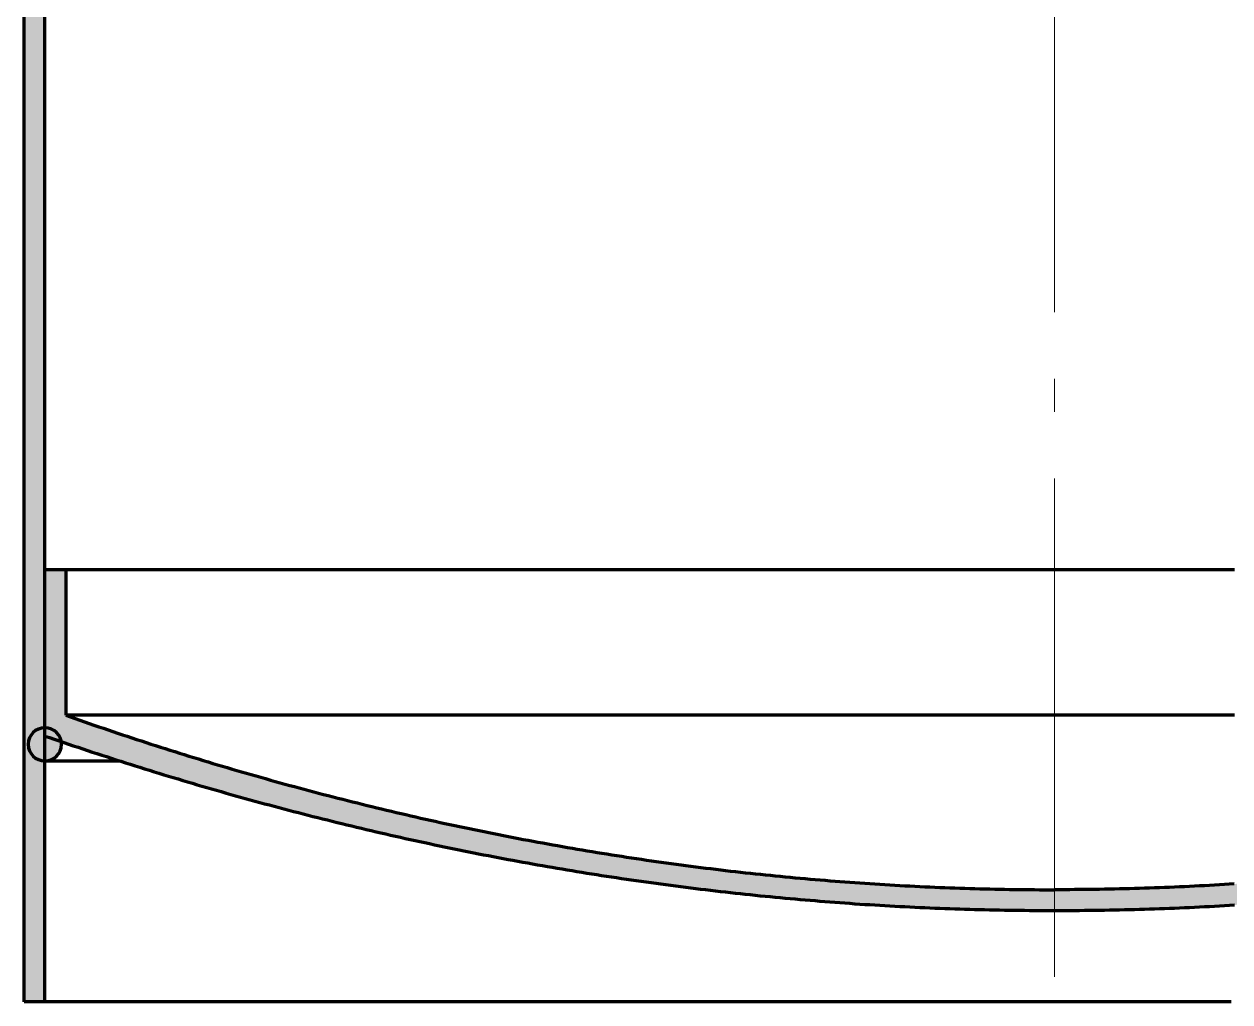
# Model space of a CAD drawing. Header units: millimetres. Extents: x 0 to 1554, y 0 to 420.
# Drawn here: x 210.5 to 246.77, y 166.62 to 196.05 of the extents above; entities that cross this region are included whole.
import ezdxf

# ---------------------------------------------------------------- set-up
doc = ezdxf.new("R2010")
doc.units = ezdxf.units.MM
doc.linetypes.add('IRAM-F-TRAZO-PUNTO', pattern=[20, 15, -2, 1, -2])
for name, color, linetype, lineweight in [('01-VISIBLE', 7, 'CONTINUOUS', 70), ('03-EJE', 1, 'IRAM-F-TRAZO-PUNTO', 18), ('05-RAYADO', 8, 'CONTINUOUS', 18)]:
    doc.layers.add(name, color=color, linetype=linetype, lineweight=lineweight)

msp = doc.modelspace()

# ---------------------------------------------------------------- hatches: boundary and pattern name
at = {"layer": '05-RAYADO'}
h = msp.add_hatch(color=7, dxfattribs=at)
h.dxf.hatch_style = 1
h.paths.add_polyline_path([(211.125, 166.625), (210.5, 166.625), (210.5, 294.806), (211.125, 297.306), (211.125, 300.306), (211.75, 300.306), (211.75, 297.306), (211.125, 294.806)])
h = msp.add_hatch(color=7, dxfattribs=at)
h.dxf.hatch_style = 1
h.paths.add_polyline_path([(271.875, 174.625), (271.78, 174.592), (271.685, 174.56), (271.591, 174.527), (271.496, 174.495), (271.401, 174.462), (271.306, 174.43), (271.211, 174.398), (271.116, 174.366), (271.021, 174.334), (270.926, 174.302), (270.831, 174.27), (270.736, 174.239), (270.641, 174.207), (270.546, 174.176), (270.451, 174.144), (270.355, 174.113), (270.26, 174.082), (270.165, 174.05), (270.07, 174.019), (269.974, 173.989), (269.879, 173.958), (269.784, 173.927), (269.688, 173.896), (269.593, 173.866), (269.497, 173.835), (269.402, 173.805), (269.306, 173.775), (269.211, 173.744), (269.115, 173.714), (269.019, 173.684), (268.924, 173.654), (268.828, 173.625), (268.732, 173.595), (268.637, 173.565), (268.541, 173.536), (268.445, 173.506), (268.349, 173.477), (268.253, 173.448), (268.157, 173.419), (268.061, 173.389), (267.965, 173.361), (267.869, 173.332), (267.773, 173.303), (267.677, 173.274), (267.581, 173.246), (267.485, 173.217), (267.389, 173.189), (267.293, 173.161), (267.197, 173.132), (267.101, 173.104), (267.004, 173.076), (266.908, 173.048), (266.812, 173.021), (266.715, 172.993), (266.619, 172.965), (266.523, 172.938), (266.426, 172.91), (266.33, 172.883), (266.233, 172.856), (266.137, 172.829), (266.04, 172.802), (265.944, 172.775), (265.847, 172.748), (265.751, 172.721), (265.654, 172.695), (265.557, 172.668), (265.461, 172.642), (265.364, 172.616), (265.267, 172.589), (265.171, 172.563), (265.074, 172.537), (264.977, 172.511), (264.88, 172.485), (264.783, 172.46), (264.686, 172.434), (264.589, 172.409), (264.492, 172.383), (264.395, 172.358), (264.298, 172.333), (264.201, 172.307), (264.104, 172.282), (264.007, 172.258), (263.91, 172.233), (263.813, 172.208), (263.716, 172.183), (263.619, 172.159), (263.522, 172.134), (263.424, 172.11), (263.327, 172.086), (263.23, 172.062), (263.132, 172.038), (263.035, 172.014), (262.938, 171.99), (262.84, 171.966), (262.743, 171.943), (262.646, 171.919), (262.548, 171.896), (262.451, 171.873), (262.353, 171.849), (262.256, 171.826), (262.158, 171.803), (262.06, 171.78), (261.963, 171.758), (261.865, 171.735), (261.768, 171.712), (261.67, 171.69), (261.572, 171.668), (261.475, 171.645), (261.377, 171.623), (261.279, 171.601), (261.181, 171.579), (261.083, 171.557), (260.986, 171.535), (260.888, 171.514), (260.79, 171.492), (260.692, 171.471), (260.594, 171.45), (260.496, 171.428), (260.398, 171.407), (260.3, 171.386), (260.202, 171.365), (260.104, 171.344), (260.006, 171.324), (259.908, 171.303), (259.81, 171.283), (259.712, 171.262), (259.613, 171.242), (259.515, 171.222), (259.417, 171.202), (259.319, 171.182), (259.221, 171.162), (259.122, 171.142), (259.024, 171.122), (258.926, 171.103), (258.828, 171.083), (258.729, 171.064), (258.631, 171.045), (258.532, 171.026), (258.434, 171.007), (258.336, 170.988), (258.237, 170.969), (258.139, 170.95), (258.04, 170.932), (257.942, 170.913), (257.843, 170.895), (257.745, 170.877), (257.646, 170.858), (257.547, 170.84), (257.449, 170.822), (257.35, 170.805), (257.252, 170.787), (257.153, 170.769), (257.054, 170.752), (256.956, 170.734), (256.857, 170.717), (256.758, 170.7), (256.659, 170.683), (256.561, 170.666), (256.462, 170.649), (256.363, 170.632), (256.264, 170.615), (256.165, 170.599), (256.066, 170.582), (255.968, 170.566), (255.869, 170.55), (255.77, 170.534), (255.671, 170.518), (255.572, 170.502), (255.473, 170.486), (255.374, 170.47), (255.275, 170.455), (255.176, 170.439), (255.077, 170.424), (254.978, 170.409), (254.879, 170.393), (254.78, 170.378), (254.68, 170.364), (254.581, 170.349), (254.482, 170.334), (254.383, 170.319), (254.284, 170.305), (254.185, 170.291), (254.085, 170.276), (253.986, 170.262), (253.887, 170.248), (253.788, 170.234), (253.688, 170.22), (253.589, 170.207), (253.49, 170.193), (253.391, 170.18), (253.291, 170.166), (253.192, 170.153), (253.093, 170.14), (252.993, 170.127), (252.894, 170.114), (252.794, 170.101), (252.695, 170.088), (252.596, 170.076), (252.496, 170.063), (252.397, 170.051), (252.297, 170.038), (252.198, 170.026), (252.098, 170.014), (251.999, 170.002), (251.899, 169.99), (251.8, 169.979), (251.7, 169.967), (251.601, 169.956), (251.501, 169.944), (251.401, 169.933), (251.302, 169.922), (251.202, 169.911), (251.103, 169.9), (251.003, 169.889), (250.903, 169.878), (250.804, 169.868), (250.704, 169.857), (250.604, 169.847), (250.505, 169.836), (250.405, 169.826), (250.305, 169.816), (250.205, 169.806), (250.106, 169.796), (250.006, 169.787), (249.906, 169.777), (249.806, 169.768), (249.707, 169.758), (249.607, 169.749), (249.507, 169.74), (249.407, 169.731), (249.307, 169.722), (249.207, 169.713), (249.108, 169.704), (249.008, 169.696), (248.908, 169.687), (248.808, 169.679), (248.708, 169.671), (248.608, 169.663), (248.508, 169.654), (248.408, 169.647), (248.308, 169.639), (248.209, 169.631), (248.109, 169.624), (248.009, 169.616), (247.909, 169.609), (247.809, 169.601), (247.709, 169.594), (247.609, 169.587), (247.509, 169.58), (247.409, 169.574), (247.309, 169.567), (247.209, 169.56), (247.109, 169.554), (247.009, 169.548), (246.909, 169.541), (246.809, 169.535), (246.709, 169.529), (246.609, 169.524), (246.509, 169.518), (246.408, 169.512), (246.308, 169.507), (246.208, 169.501), (246.108, 169.496), (246.008, 169.491), (245.908, 169.486), (245.808, 169.481), (245.708, 169.476), (245.608, 169.471), (245.508, 169.466), (245.407, 169.462), (245.307, 169.457), (245.207, 169.453), (245.107, 169.449), (245.007, 169.445), (244.907, 169.441), (244.807, 169.437), (244.706, 169.434), (244.606, 169.43), (244.506, 169.426), (244.406, 169.423), (244.306, 169.42), (244.206, 169.417), (244.105, 169.414), (244.005, 169.411), (243.905, 169.408), (243.805, 169.405), (243.705, 169.403), (243.605, 169.4), (243.504, 169.398), (243.404, 169.396), (243.304, 169.394), (243.204, 169.392), (243.104, 169.39), (243.003, 169.388), (242.903, 169.386), (242.803, 169.385), (242.703, 169.383), (242.602, 169.382), (242.502, 169.381), (242.402, 169.38), (242.302, 169.379), (242.202, 169.378), (242.101, 169.377), (242.001, 169.376), (241.901, 169.376), (241.801, 169.376), (241.7, 169.375), (241.6, 169.375), (241.5, 169.375), (241.4, 169.375), (241.3, 169.375), (241.199, 169.376), (241.099, 169.376), (240.999, 169.376), (240.899, 169.377), (240.798, 169.378), (240.698, 169.379), (240.598, 169.38), (240.498, 169.381), (240.398, 169.382), (240.297, 169.383), (240.197, 169.385), (240.097, 169.386), (239.997, 169.388), (239.896, 169.39), (239.796, 169.392), (239.696, 169.394), (239.596, 169.396), (239.496, 169.398), (239.395, 169.4), (239.295, 169.403), (239.195, 169.405), (239.095, 169.408), (238.995, 169.411), (238.895, 169.414), (238.794, 169.417), (238.694, 169.42), (238.594, 169.423), (238.494, 169.426), (238.394, 169.43), (238.294, 169.434), (238.193, 169.437), (238.093, 169.441), (237.993, 169.445), (237.893, 169.449), (237.793, 169.453), (237.693, 169.457), (237.593, 169.462), (237.492, 169.466), (237.392, 169.471), (237.292, 169.476), (237.192, 169.481), (237.092, 169.486), (236.992, 169.491), (236.892, 169.496), (236.792, 169.501), (236.692, 169.507), (236.592, 169.512), (236.491, 169.518), (236.391, 169.524), (236.291, 169.529), (236.191, 169.535), (236.091, 169.541), (235.991, 169.548), (235.891, 169.554), (235.791, 169.56), (235.691, 169.567), (235.591, 169.574), (235.491, 169.58), (235.391, 169.587), (235.291, 169.594), (235.191, 169.601), (235.091, 169.609), (234.991, 169.616), (234.891, 169.624), (234.791, 169.631), (234.692, 169.639), (234.592, 169.647), (234.492, 169.654), (234.392, 169.663), (234.292, 169.671), (234.192, 169.679), (234.092, 169.687), (233.992, 169.696), (233.892, 169.704), (233.793, 169.713), (233.693, 169.722), (233.593, 169.731), (233.493, 169.74), (233.393, 169.749), (233.293, 169.758), (233.194, 169.768), (233.094, 169.777), (232.994, 169.787), (232.894, 169.796), (232.795, 169.806), (232.695, 169.816), (232.595, 169.826), (232.495, 169.836), (232.396, 169.847), (232.296, 169.857), (232.196, 169.868), (232.097, 169.878), (231.997, 169.889), (231.897, 169.9), (231.798, 169.911), (231.698, 169.922), (231.599, 169.933), (231.499, 169.944), (231.399, 169.956), (231.3, 169.967), (231.2, 169.979), (231.101, 169.99), (231.001, 170.002), (230.902, 170.014), (230.802, 170.026), (230.703, 170.038), (230.603, 170.051), (230.504, 170.063), (230.404, 170.076), (230.305, 170.088), (230.206, 170.101), (230.106, 170.114), (230.007, 170.127), (229.907, 170.14), (229.808, 170.153), (229.709, 170.166), (229.609, 170.18), (229.51, 170.193), (229.411, 170.207), (229.312, 170.22), (229.212, 170.234), (229.113, 170.248), (229.014, 170.262), (228.915, 170.276), (228.815, 170.291), (228.716, 170.305), (228.617, 170.319), (228.518, 170.334), (228.419, 170.349), (228.32, 170.364), (228.22, 170.378), (228.121, 170.393), (228.022, 170.409), (227.923, 170.424), (227.824, 170.439), (227.725, 170.455), (227.626, 170.47), (227.527, 170.486), (227.428, 170.502), (227.329, 170.518), (227.23, 170.534), (227.131, 170.55), (227.032, 170.566), (226.934, 170.582), (226.835, 170.599), (226.736, 170.615), (226.637, 170.632), (226.538, 170.649), (226.439, 170.666), (226.341, 170.683), (226.242, 170.7), (226.143, 170.717), (226.044, 170.734), (225.946, 170.752), (225.847, 170.769), (225.748, 170.787), (225.65, 170.805), (225.551, 170.822), (225.453, 170.84), (225.354, 170.858), (225.255, 170.877), (225.157, 170.895), (225.058, 170.913), (224.96, 170.932), (224.861, 170.95), (224.763, 170.969), (224.664, 170.988), (224.566, 171.007), (224.468, 171.026), (224.369, 171.045), (224.271, 171.064), (224.172, 171.083), (224.074, 171.103), (223.976, 171.122), (223.878, 171.142), (223.779, 171.162), (223.681, 171.182), (223.583, 171.202), (223.485, 171.222), (223.387, 171.242), (223.288, 171.262), (223.19, 171.283), (223.092, 171.303), (222.994, 171.324), (222.896, 171.344), (222.798, 171.365), (222.7, 171.386), (222.602, 171.407), (222.504, 171.428), (222.406, 171.45), (222.308, 171.471), (222.21, 171.492), (222.112, 171.514), (222.014, 171.535), (221.917, 171.557), (221.819, 171.579), (221.721, 171.601), (221.623, 171.623), (221.525, 171.645), (221.428, 171.668), (221.33, 171.69), (221.232, 171.712), (221.135, 171.735), (221.037, 171.758), (220.94, 171.78), (220.842, 171.803), (220.744, 171.826), (220.647, 171.849), (220.549, 171.873), (220.452, 171.896), (220.354, 171.919), (220.257, 171.943), (220.16, 171.966), (220.062, 171.99), (219.965, 172.014), (219.868, 172.038), (219.77, 172.062), (219.673, 172.086), (219.576, 172.11), (219.478, 172.134), (219.381, 172.159), (219.284, 172.183), (219.187, 172.208), (219.09, 172.233), (218.993, 172.258), (218.896, 172.282), (218.799, 172.307), (218.702, 172.333), (218.605, 172.358), (218.508, 172.383), (218.411, 172.409), (218.314, 172.434), (218.217, 172.46), (218.12, 172.485), (218.023, 172.511), (217.926, 172.537), (217.829, 172.563), (217.733, 172.589), (217.636, 172.616), (217.539, 172.642), (217.443, 172.668), (217.346, 172.695), (217.249, 172.721), (217.153, 172.748), (217.056, 172.775), (216.96, 172.802), (216.863, 172.829), (216.767, 172.856), (216.67, 172.883), (216.574, 172.91), (216.477, 172.938), (216.381, 172.965), (216.285, 172.993), (216.188, 173.021), (216.092, 173.048), (215.996, 173.076), (215.899, 173.104), (215.803, 173.132), (215.707, 173.161), (215.611, 173.189), (215.515, 173.217), (215.419, 173.246), (215.323, 173.274), (215.227, 173.303), (215.131, 173.332), (215.035, 173.361), (214.939, 173.389), (214.843, 173.419), (214.747, 173.448), (214.651, 173.477), (214.555, 173.506), (214.459, 173.536), (214.363, 173.565), (214.268, 173.595), (214.172, 173.625), (214.076, 173.654), (213.981, 173.684), (213.885, 173.714), (213.789, 173.744), (213.694, 173.775), (213.598, 173.805), (213.503, 173.835), (213.407, 173.866), (213.312, 173.896), (213.216, 173.927), (213.121, 173.958), (213.026, 173.989), (212.93, 174.019), (212.835, 174.05), (212.74, 174.082), (212.645, 174.113), (212.549, 174.144), (212.454, 174.176), (212.359, 174.207), (212.264, 174.239), (212.169, 174.27), (212.074, 174.302), (211.979, 174.334), (211.884, 174.366), (211.789, 174.398), (211.694, 174.43), (211.599, 174.462), (211.504, 174.495), (211.409, 174.527), (211.315, 174.56), (211.22, 174.592), (211.125, 174.625), (211.125, 179.625), (211.75, 179.625), (211.75, 175.25), (211.844, 175.217), (211.939, 175.183), (212.034, 175.15), (212.128, 175.117), (212.223, 175.084), (212.317, 175.052), (212.412, 175.019), (212.507, 174.986), (212.602, 174.954), (212.696, 174.921), (212.791, 174.889), (212.886, 174.857), (212.981, 174.825), (213.076, 174.792), (213.171, 174.76), (213.266, 174.729), (213.361, 174.697), (213.456, 174.665), (213.551, 174.634), (213.646, 174.602), (213.741, 174.571), (213.836, 174.539), (213.932, 174.508), (214.027, 174.477), (214.122, 174.446), (214.217, 174.415), (214.313, 174.384), (214.408, 174.354), (214.504, 174.323), (214.599, 174.293), (214.694, 174.262), (214.79, 174.232), (214.885, 174.202), (214.981, 174.172), (215.077, 174.142), (215.172, 174.112), (215.268, 174.082), (215.363, 174.052), (215.459, 174.022), (215.555, 173.993), (215.651, 173.964), (215.746, 173.934), (215.842, 173.905), (215.938, 173.876), (216.034, 173.847), (216.13, 173.818), (216.226, 173.789), (216.322, 173.76), (216.418, 173.732), (216.514, 173.703), (216.61, 173.675), (216.706, 173.646), (216.802, 173.618), (216.898, 173.59), (216.995, 173.562), (217.091, 173.534), (217.187, 173.506), (217.283, 173.479), (217.38, 173.451), (217.476, 173.424), (217.572, 173.396), (217.669, 173.369), (217.765, 173.342), (217.862, 173.315), (217.958, 173.288), (218.055, 173.261), (218.151, 173.234), (218.248, 173.207), (218.344, 173.181), (218.441, 173.154), (218.538, 173.128), (218.634, 173.101), (218.731, 173.075), (218.828, 173.049), (218.924, 173.023), (219.021, 172.997), (219.118, 172.972), (219.215, 172.946), (219.312, 172.92), (219.409, 172.895), (219.506, 172.87), (219.603, 172.844), (219.7, 172.819), (219.797, 172.794), (219.894, 172.769), (219.991, 172.744), (220.088, 172.72), (220.185, 172.695), (220.282, 172.671), (220.379, 172.646), (220.476, 172.622), (220.574, 172.598), (220.671, 172.574), (220.768, 172.55), (220.865, 172.526), (220.963, 172.502), (221.06, 172.478), (221.157, 172.455), (221.255, 172.431), (221.352, 172.408), (221.45, 172.385), (221.547, 172.362), (221.645, 172.338), (221.742, 172.316), (221.84, 172.293), (221.937, 172.27), (222.035, 172.247), (222.133, 172.225), (222.23, 172.203), (222.328, 172.18), (222.426, 172.158), (222.523, 172.136), (222.621, 172.114), (222.719, 172.092), (222.817, 172.071), (222.915, 172.049), (223.012, 172.027), (223.11, 172.006), (223.208, 171.985), (223.306, 171.964), (223.404, 171.942), (223.502, 171.921), (223.6, 171.901), (223.698, 171.88), (223.796, 171.859), (223.894, 171.839), (223.992, 171.818), (224.09, 171.798), (224.188, 171.778), (224.287, 171.758), (224.385, 171.738), (224.483, 171.718), (224.581, 171.698), (224.679, 171.678), (224.778, 171.659), (224.876, 171.639), (224.974, 171.62), (225.073, 171.601), (225.171, 171.582), (225.269, 171.563), (225.368, 171.544), (225.466, 171.525), (225.565, 171.506), (225.663, 171.488), (225.761, 171.469), (225.86, 171.451), (225.958, 171.433), (226.057, 171.415), (226.156, 171.397), (226.254, 171.379), (226.353, 171.361), (226.451, 171.343), (226.55, 171.326), (226.649, 171.308), (226.747, 171.291), (226.846, 171.274), (226.945, 171.257), (227.043, 171.24), (227.142, 171.223), (227.241, 171.206), (227.34, 171.189), (227.439, 171.173), (227.537, 171.156), (227.636, 171.14), (227.735, 171.124), (227.834, 171.108), (227.933, 171.092), (228.032, 171.076), (228.131, 171.06), (228.23, 171.045), (228.329, 171.029), (228.428, 171.014), (228.527, 170.998), (228.626, 170.983), (228.725, 170.968), (228.824, 170.953), (228.923, 170.938), (229.022, 170.924), (229.121, 170.909), (229.22, 170.894), (229.319, 170.88), (229.419, 170.866), (229.518, 170.852), (229.617, 170.838), (229.716, 170.824), (229.815, 170.81), (229.915, 170.796), (230.014, 170.783), (230.113, 170.769), (230.213, 170.756), (230.312, 170.743), (230.411, 170.729), (230.511, 170.716), (230.61, 170.703), (230.709, 170.691), (230.809, 170.678), (230.908, 170.665), (231.007, 170.653), (231.107, 170.641), (231.206, 170.629), (231.306, 170.616), (231.405, 170.604), (231.505, 170.593), (231.604, 170.581), (231.704, 170.569), (231.803, 170.558), (231.903, 170.546), (232.002, 170.535), (232.102, 170.524), (232.201, 170.513), (232.301, 170.502), (232.401, 170.491), (232.5, 170.48), (232.6, 170.47), (232.7, 170.459), (232.799, 170.449), (232.899, 170.439), (232.999, 170.429), (233.098, 170.419), (233.198, 170.409), (233.298, 170.399), (233.397, 170.389), (233.497, 170.38), (233.597, 170.371), (233.697, 170.361), (233.796, 170.352), (233.896, 170.343), (233.996, 170.334), (234.096, 170.325), (234.195, 170.316), (234.295, 170.308), (234.395, 170.299), (234.495, 170.291), (234.595, 170.283), (234.695, 170.275), (234.795, 170.267), (234.894, 170.259), (234.994, 170.251), (235.094, 170.243), (235.194, 170.236), (235.294, 170.228), (235.394, 170.221), (235.494, 170.214), (235.594, 170.207), (235.694, 170.2), (235.794, 170.193), (235.894, 170.186), (235.994, 170.18), (236.094, 170.173), (236.194, 170.167), (236.294, 170.161), (236.394, 170.155), (236.494, 170.149), (236.594, 170.143), (236.694, 170.137), (236.794, 170.131), (236.894, 170.126), (236.994, 170.12), (237.094, 170.115), (237.194, 170.11), (237.294, 170.105), (237.394, 170.1), (237.494, 170.095), (237.594, 170.091), (237.694, 170.086), (237.794, 170.081), (237.894, 170.077), (237.994, 170.073), (238.095, 170.069), (238.195, 170.065), (238.295, 170.061), (238.395, 170.057), (238.495, 170.054), (238.595, 170.05), (238.695, 170.047), (238.795, 170.043), (238.896, 170.04), (238.996, 170.037), (239.096, 170.034), (239.196, 170.031), (239.296, 170.029), (239.396, 170.026), (239.496, 170.024), (239.597, 170.021), (239.697, 170.019), (239.797, 170.017), (239.897, 170.015), (239.997, 170.013), (240.097, 170.012), (240.198, 170.01), (240.298, 170.009), (240.398, 170.007), (240.498, 170.006), (240.598, 170.005), (240.699, 170.004), (240.799, 170.003), (240.899, 170.002), (240.999, 170.001), (241.099, 170.001), (241.199, 170.001), (241.3, 170), (241.4, 170), (241.5, 170), (241.6, 170), (241.7, 170), (241.801, 170.001), (241.901, 170.001), (242.001, 170.001), (242.101, 170.002), (242.201, 170.003), (242.301, 170.004), (242.402, 170.005), (242.502, 170.006), (242.602, 170.007), (242.702, 170.009), (242.802, 170.01), (242.903, 170.012), (243.003, 170.013), (243.103, 170.015), (243.203, 170.017), (243.303, 170.019), (243.403, 170.021), (243.504, 170.024), (243.604, 170.026), (243.704, 170.029), (243.804, 170.031), (243.904, 170.034), (244.004, 170.037), (244.104, 170.04), (244.205, 170.043), (244.305, 170.047), (244.405, 170.05), (244.505, 170.054), (244.605, 170.057), (244.705, 170.061), (244.805, 170.065), (244.905, 170.069), (245.006, 170.073), (245.106, 170.077), (245.206, 170.081), (245.306, 170.086), (245.406, 170.091), (245.506, 170.095), (245.606, 170.1), (245.706, 170.105), (245.806, 170.11), (245.906, 170.115), (246.006, 170.12), (246.106, 170.126), (246.206, 170.131), (246.306, 170.137), (246.406, 170.143), (246.506, 170.149), (246.606, 170.155), (246.706, 170.161), (246.806, 170.167), (246.906, 170.173), (247.006, 170.18), (247.106, 170.186), (247.206, 170.193), (247.306, 170.2), (247.406, 170.207), (247.506, 170.214), (247.606, 170.221), (247.706, 170.228), (247.806, 170.236), (247.906, 170.243), (248.006, 170.251), (248.106, 170.259), (248.205, 170.267), (248.305, 170.275), (248.405, 170.283), (248.505, 170.291), (248.605, 170.299), (248.705, 170.308), (248.805, 170.316), (248.904, 170.325), (249.004, 170.334), (249.104, 170.343), (249.204, 170.352), (249.303, 170.361), (249.403, 170.371), (249.503, 170.38), (249.603, 170.389), (249.702, 170.399), (249.802, 170.409), (249.902, 170.419), (250.001, 170.429), (250.101, 170.439), (250.201, 170.449), (250.3, 170.459), (250.4, 170.47), (250.5, 170.48), (250.599, 170.491), (250.699, 170.502), (250.799, 170.513), (250.898, 170.524), (250.998, 170.535), (251.097, 170.546), (251.197, 170.558), (251.296, 170.569), (251.396, 170.581), (251.495, 170.593), (251.595, 170.604), (251.694, 170.616), (251.794, 170.629), (251.893, 170.641), (251.993, 170.653), (252.092, 170.665), (252.191, 170.678), (252.291, 170.691), (252.39, 170.703), (252.489, 170.716), (252.589, 170.729), (252.688, 170.743), (252.787, 170.756), (252.887, 170.769), (252.986, 170.783), (253.085, 170.796), (253.185, 170.81), (253.284, 170.824), (253.383, 170.838), (253.482, 170.852), (253.581, 170.866), (253.681, 170.88), (253.78, 170.894), (253.879, 170.909), (253.978, 170.924), (254.077, 170.938), (254.176, 170.953), (254.275, 170.968), (254.374, 170.983), (254.473, 170.998), (254.572, 171.014), (254.671, 171.029), (254.77, 171.045), (254.869, 171.06), (254.968, 171.076), (255.067, 171.092), (255.166, 171.108), (255.265, 171.124), (255.364, 171.14), (255.463, 171.156), (255.561, 171.173), (255.66, 171.189), (255.759, 171.206), (255.858, 171.223), (255.957, 171.24), (256.055, 171.257), (256.154, 171.274), (256.253, 171.291), (256.351, 171.308), (256.45, 171.326), (256.549, 171.343), (256.647, 171.361), (256.746, 171.379), (256.844, 171.397), (256.943, 171.415), (257.042, 171.433), (257.14, 171.451), (257.239, 171.469), (257.337, 171.488), (257.435, 171.506), (257.534, 171.525), (257.632, 171.544), (257.731, 171.563), (257.829, 171.582), (257.927, 171.601), (258.026, 171.62), (258.124, 171.639), (258.222, 171.659), (258.321, 171.678), (258.419, 171.698), (258.517, 171.718), (258.615, 171.738), (258.713, 171.758), (258.812, 171.778), (258.91, 171.798), (259.008, 171.818), (259.106, 171.839), (259.204, 171.859), (259.302, 171.88), (259.4, 171.901), (259.498, 171.921), (259.596, 171.942), (259.694, 171.964), (259.792, 171.985), (259.89, 172.006), (259.988, 172.027), (260.085, 172.049), (260.183, 172.071), (260.281, 172.092), (260.379, 172.114), (260.477, 172.136), (260.574, 172.158), (260.672, 172.18), (260.77, 172.203), (260.867, 172.225), (260.965, 172.247), (261.063, 172.27), (261.16, 172.293), (261.258, 172.316), (261.355, 172.338), (261.453, 172.362), (261.55, 172.385), (261.648, 172.408), (261.745, 172.431), (261.843, 172.455), (261.94, 172.478), (262.037, 172.502), (262.135, 172.526), (262.232, 172.55), (262.329, 172.574), (262.426, 172.598), (262.524, 172.622), (262.621, 172.646), (262.718, 172.671), (262.815, 172.695), (262.912, 172.72), (263.009, 172.744), (263.106, 172.769), (263.203, 172.794), (263.3, 172.819), (263.397, 172.844), (263.494, 172.87), (263.591, 172.895), (263.688, 172.92), (263.785, 172.946), (263.882, 172.972), (263.979, 172.997), (264.076, 173.023), (264.172, 173.049), (264.269, 173.075), (264.366, 173.101), (264.462, 173.128), (264.559, 173.154), (264.656, 173.181), (264.752, 173.207), (264.849, 173.234), (264.945, 173.261), (265.042, 173.288), (265.138, 173.315), (265.235, 173.342), (265.331, 173.369), (265.428, 173.396), (265.524, 173.424), (265.62, 173.451), (265.717, 173.479), (265.813, 173.506), (265.909, 173.534), (266.005, 173.562), (266.102, 173.59), (266.198, 173.618), (266.294, 173.646), (266.39, 173.675), (266.486, 173.703), (266.582, 173.732), (266.678, 173.76), (266.774, 173.789), (266.87, 173.818), (266.966, 173.847), (267.062, 173.876), (267.158, 173.905), (267.254, 173.934), (267.349, 173.964), (267.445, 173.993), (267.541, 174.022), (267.637, 174.052), (267.732, 174.082), (267.828, 174.112), (267.923, 174.142), (268.019, 174.172), (268.115, 174.202), (268.21, 174.232), (268.306, 174.262), (268.401, 174.293), (268.496, 174.323), (268.592, 174.354), (268.687, 174.384), (268.783, 174.415), (268.878, 174.446), (268.973, 174.477), (269.068, 174.508), (269.164, 174.539), (269.259, 174.571), (269.354, 174.602), (269.449, 174.634), (269.544, 174.665), (269.639, 174.697), (269.734, 174.729), (269.829, 174.76), (269.924, 174.792), (270.019, 174.825), (270.114, 174.857), (270.209, 174.889), (270.304, 174.921), (270.398, 174.954), (270.493, 174.986), (270.588, 175.019), (270.683, 175.052), (270.777, 175.084), (270.872, 175.117), (270.966, 175.15), (271.061, 175.183), (271.156, 175.217), (271.25, 175.25), (271.25, 179.625), (271.875, 179.625)])
h = msp.add_hatch(color=7, dxfattribs=at)
h.dxf.hatch_style = 1
h.paths.add_polyline_path([(210.625, 174.375), (210.635, 174.476), (210.666, 174.572), (210.715, 174.661), (210.781, 174.737), (210.861, 174.799), (210.951, 174.844), (211.049, 174.869), (211.15, 174.874), (211.25, 174.859), (211.345, 174.824), (211.431, 174.77), (211.504, 174.701), (211.562, 174.618), (211.602, 174.525), (211.622, 174.426), (211.622, 174.324), (211.602, 174.225), (211.562, 174.132), (211.504, 174.049), (211.431, 173.98), (211.345, 173.926), (211.25, 173.891), (211.15, 173.876), (211.049, 173.881), (210.951, 173.906), (210.861, 173.951), (210.781, 174.013), (210.715, 174.089), (210.666, 174.178), (210.635, 174.274)])

# ---------------------------------------------------------------- linework, layer by layer
at = {"layer": '01-VISIBLE'}
for p, q in [((210.5, 166.625), (210.5, 294.806)), ((211.125, 166.625), (211.125, 294.806)), ((211.75, 179.625), (211.125, 179.625)), ((211.125, 174.625), (211.125, 179.625)), ((211.75, 179.625), (211.75, 175.25)), ((211.125, 166.625), (210.5, 166.625))]:
    msp.add_line(p, q, dxfattribs=at)
for points in [[(246.909, 179.625), (246.759, 179.625), (246.609, 179.625), (246.458, 179.625), (246.308, 179.625), (246.158, 179.625), (246.008, 179.625), (245.857, 179.625), (245.707, 179.625), (245.557, 179.625), (245.407, 179.625), (245.256, 179.625), (245.106, 179.625), (244.956, 179.625), (244.806, 179.625), (244.655, 179.625), (244.505, 179.625), (244.355, 179.625), (244.205, 179.625), (244.054, 179.625), (243.904, 179.625), (243.754, 179.625), (243.604, 179.625), (243.453, 179.625), (243.303, 179.625), (243.153, 179.625), (243.003, 179.625), (242.852, 179.625), (242.702, 179.625), (242.552, 179.625), (242.402, 179.625), (242.251, 179.625), (242.101, 179.625), (241.951, 179.625), (241.801, 179.625), (241.65, 179.625), (241.5, 179.625), (241.35, 179.625), (241.199, 179.625), (241.049, 179.625), (240.899, 179.625), (240.749, 179.625), (240.598, 179.625), (240.448, 179.625), (240.298, 179.625), (240.148, 179.625), (239.997, 179.625), (239.847, 179.625), (239.697, 179.625), (239.547, 179.625), (239.396, 179.625), (239.246, 179.625), (239.096, 179.625), (238.946, 179.625), (238.795, 179.625), (238.645, 179.625), (238.495, 179.625), (238.345, 179.625), (238.194, 179.625), (238.044, 179.625), (237.894, 179.625), (237.744, 179.625), (237.593, 179.625), (237.443, 179.625), (237.293, 179.625), (237.143, 179.625), (236.992, 179.625), (236.842, 179.625), (236.692, 179.625), (236.542, 179.625), (236.391, 179.625), (236.241, 179.625), (236.091, 179.625), (235.941, 179.625), (235.79, 179.625), (235.64, 179.625), (235.49, 179.625), (235.34, 179.625), (235.189, 179.625), (235.039, 179.625), (234.889, 179.625), (234.739, 179.625), (234.588, 179.625), (234.438, 179.625), (234.288, 179.625), (234.138, 179.625), (233.987, 179.625), (233.837, 179.625), (233.687, 179.625), (233.537, 179.625), (233.386, 179.625), (233.236, 179.625), (233.086, 179.625), (232.936, 179.625), (232.785, 179.625), (232.635, 179.625), (232.485, 179.625), (232.335, 179.625), (232.184, 179.625), (232.034, 179.625), (231.884, 179.625), (231.734, 179.625), (231.583, 179.625), (231.433, 179.625), (231.283, 179.625), (231.133, 179.625), (230.982, 179.625), (230.832, 179.625), (230.682, 179.625), (230.532, 179.625), (230.381, 179.625), (230.231, 179.625), (230.081, 179.625), (229.931, 179.625), (229.78, 179.625), (229.63, 179.625), (229.48, 179.625), (229.33, 179.625), (229.179, 179.625), (229.029, 179.625), (228.879, 179.625), (228.729, 179.625), (228.578, 179.625), (228.428, 179.625), (228.278, 179.625), (228.128, 179.625), (227.977, 179.625), (227.827, 179.625), (227.677, 179.625), (227.527, 179.625), (227.376, 179.625), (227.226, 179.625), (227.076, 179.625), (226.926, 179.625), (226.775, 179.625), (226.625, 179.625), (226.475, 179.625), (226.324, 179.625), (226.174, 179.625), (226.024, 179.625), (225.874, 179.625), (225.723, 179.625), (225.573, 179.625), (225.423, 179.625), (225.273, 179.625), (225.122, 179.625), (224.972, 179.625), (224.822, 179.625), (224.672, 179.625), (224.521, 179.625), (224.371, 179.625), (224.221, 179.625), (224.071, 179.625), (223.92, 179.625), (223.77, 179.625), (223.62, 179.625), (223.47, 179.625), (223.319, 179.625), (223.169, 179.625), (223.019, 179.625), (222.869, 179.625), (222.718, 179.625), (222.568, 179.625), (222.418, 179.625), (222.268, 179.625), (222.117, 179.625), (221.967, 179.625), (221.817, 179.625), (221.667, 179.625), (221.516, 179.625), (221.366, 179.625), (221.216, 179.625), (221.066, 179.625), (220.915, 179.625), (220.765, 179.625), (220.615, 179.625), (220.465, 179.625), (220.314, 179.625), (220.164, 179.625), (220.014, 179.625), (219.864, 179.625), (219.713, 179.625), (219.563, 179.625), (219.413, 179.625), (219.263, 179.625), (219.112, 179.625), (218.962, 179.625), (218.812, 179.625), (218.662, 179.625), (218.511, 179.625), (218.361, 179.625), (218.211, 179.625), (218.061, 179.625), (217.91, 179.625), (217.76, 179.625), (217.61, 179.625), (217.46, 179.625), (217.309, 179.625), (217.159, 179.625), (217.009, 179.625), (216.859, 179.625), (216.708, 179.625), (216.558, 179.625), (216.408, 179.625), (216.258, 179.625), (216.107, 179.625), (215.957, 179.625), (215.807, 179.625), (215.657, 179.625), (215.506, 179.625), (215.356, 179.625), (215.206, 179.625), (215.056, 179.625), (214.905, 179.625), (214.755, 179.625), (214.605, 179.625), (214.455, 179.625), (214.304, 179.625), (214.154, 179.625), (214.004, 179.625), (213.854, 179.625), (213.703, 179.625), (213.553, 179.625), (213.403, 179.625), (213.253, 179.625), (213.102, 179.625), (212.952, 179.625), (212.802, 179.625), (212.652, 179.625), (212.501, 179.625), (212.351, 179.625), (212.201, 179.625), (212.051, 179.625), (211.9, 179.625), (211.75, 179.625)], [(211.75, 175.25), (211.892, 175.2), (212.034, 175.15), (212.175, 175.101), (212.317, 175.052), (212.459, 175.003), (212.602, 174.954), (212.744, 174.905), (212.886, 174.857), (213.028, 174.808), (213.171, 174.76), (213.313, 174.713), (213.456, 174.665), (213.599, 174.618), (213.741, 174.571), (213.884, 174.524), (214.027, 174.477), (214.17, 174.431), (214.313, 174.384), (214.456, 174.338), (214.599, 174.293), (214.742, 174.247), (214.885, 174.202), (215.029, 174.157), (215.172, 174.112), (215.316, 174.067), (215.459, 174.022), (215.603, 173.978), (215.746, 173.934), (215.89, 173.89), (216.034, 173.847), (216.178, 173.803), (216.322, 173.76), (216.466, 173.717), (216.61, 173.675), (216.754, 173.632), (216.898, 173.59), (217.043, 173.548), (217.187, 173.506), (217.332, 173.465), (217.476, 173.424), (217.621, 173.382), (217.765, 173.342), (217.91, 173.301), (218.055, 173.261), (218.199, 173.22), (218.344, 173.181), (218.489, 173.141), (218.634, 173.101), (218.779, 173.062), (218.924, 173.023), (219.07, 172.984), (219.215, 172.946), (219.36, 172.908), (219.506, 172.87), (219.651, 172.832), (219.797, 172.794), (219.942, 172.757), (220.088, 172.72), (220.233, 172.683), (220.379, 172.646), (220.525, 172.61), (220.671, 172.574), (220.817, 172.538), (220.963, 172.502), (221.109, 172.466), (221.255, 172.431), (221.401, 172.396), (221.547, 172.362), (221.694, 172.327), (221.84, 172.293), (221.986, 172.259), (222.133, 172.225), (222.279, 172.191), (222.426, 172.158), (222.572, 172.125), (222.719, 172.092), (222.866, 172.06), (223.012, 172.027), (223.159, 171.995), (223.306, 171.964), (223.453, 171.932), (223.6, 171.901), (223.747, 171.87), (223.894, 171.839), (224.041, 171.808), (224.188, 171.778), (224.336, 171.748), (224.483, 171.718), (224.63, 171.688), (224.778, 171.659), (224.925, 171.63), (225.073, 171.601), (225.22, 171.572), (225.368, 171.544), (225.515, 171.516), (225.663, 171.488), (225.811, 171.46), (225.958, 171.433), (226.106, 171.406), (226.254, 171.379), (226.402, 171.352), (226.55, 171.326), (226.698, 171.3), (226.846, 171.274), (226.994, 171.248), (227.142, 171.223), (227.29, 171.198), (227.439, 171.173), (227.587, 171.148), (227.735, 171.124), (227.883, 171.1), (228.032, 171.076), (228.18, 171.052), (228.329, 171.029), (228.477, 171.006), (228.626, 170.983), (228.774, 170.961), (228.923, 170.938), (229.072, 170.916), (229.22, 170.894), (229.369, 170.873), (229.518, 170.852), (229.667, 170.831), (229.815, 170.81), (229.964, 170.789), (230.113, 170.769), (230.262, 170.749), (230.411, 170.729), (230.56, 170.71), (230.709, 170.691), (230.858, 170.672), (231.007, 170.653), (231.157, 170.635), (231.306, 170.616), (231.455, 170.599), (231.604, 170.581), (231.753, 170.563), (231.903, 170.546), (232.052, 170.529), (232.201, 170.513), (232.351, 170.497), (232.5, 170.48), (232.65, 170.465), (232.799, 170.449), (232.949, 170.434), (233.098, 170.419), (233.248, 170.404), (233.397, 170.389), (233.547, 170.375), (233.697, 170.361), (233.846, 170.347), (233.996, 170.334), (234.146, 170.321), (234.295, 170.308), (234.445, 170.295), (234.595, 170.283), (234.745, 170.271), (234.894, 170.259), (235.044, 170.247), (235.194, 170.236), (235.344, 170.225), (235.494, 170.214), (235.644, 170.203), (235.794, 170.193), (235.944, 170.183), (236.094, 170.173), (236.244, 170.164), (236.394, 170.155), (236.544, 170.146), (236.694, 170.137), (236.844, 170.129), (236.994, 170.12), (237.144, 170.113), (237.294, 170.105), (237.444, 170.098), (237.594, 170.091), (237.744, 170.084), (237.894, 170.077), (238.045, 170.071), (238.195, 170.065), (238.345, 170.059), (238.495, 170.054), (238.645, 170.048), (238.795, 170.043), (238.946, 170.039), (239.096, 170.034), (239.246, 170.03), (239.396, 170.026), (239.547, 170.023), (239.697, 170.019), (239.847, 170.016), (239.997, 170.013), (240.148, 170.011), (240.298, 170.009), (240.448, 170.007), (240.598, 170.005), (240.749, 170.003), (240.899, 170.002), (241.049, 170.001), (241.199, 170.001), (241.35, 170), (241.5, 170)], [(246.909, 175.25), (246.759, 175.25), (246.609, 175.25), (246.458, 175.25), (246.308, 175.25), (246.158, 175.25), (246.008, 175.25), (245.857, 175.25), (245.707, 175.25), (245.557, 175.25), (245.407, 175.25), (245.256, 175.25), (245.106, 175.25), (244.956, 175.25), (244.806, 175.25), (244.655, 175.25), (244.505, 175.25), (244.355, 175.25), (244.205, 175.25), (244.054, 175.25), (243.904, 175.25), (243.754, 175.25), (243.604, 175.25), (243.453, 175.25), (243.303, 175.25), (243.153, 175.25), (243.003, 175.25), (242.852, 175.25), (242.702, 175.25), (242.552, 175.25), (242.402, 175.25), (242.251, 175.25), (242.101, 175.25), (241.951, 175.25), (241.801, 175.25), (241.65, 175.25), (241.5, 175.25), (241.35, 175.25), (241.199, 175.25), (241.049, 175.25), (240.899, 175.25), (240.749, 175.25), (240.598, 175.25), (240.448, 175.25), (240.298, 175.25), (240.148, 175.25), (239.997, 175.25), (239.847, 175.25), (239.697, 175.25), (239.547, 175.25), (239.396, 175.25), (239.246, 175.25), (239.096, 175.25), (238.946, 175.25), (238.795, 175.25), (238.645, 175.25), (238.495, 175.25), (238.345, 175.25), (238.194, 175.25), (238.044, 175.25), (237.894, 175.25), (237.744, 175.25), (237.593, 175.25), (237.443, 175.25), (237.293, 175.25), (237.143, 175.25), (236.992, 175.25), (236.842, 175.25), (236.692, 175.25), (236.542, 175.25), (236.391, 175.25), (236.241, 175.25), (236.091, 175.25), (235.941, 175.25), (235.79, 175.25), (235.64, 175.25), (235.49, 175.25), (235.34, 175.25), (235.189, 175.25), (235.039, 175.25), (234.889, 175.25), (234.739, 175.25), (234.588, 175.25), (234.438, 175.25), (234.288, 175.25), (234.138, 175.25), (233.987, 175.25), (233.837, 175.25), (233.687, 175.25), (233.537, 175.25), (233.386, 175.25), (233.236, 175.25), (233.086, 175.25), (232.936, 175.25), (232.785, 175.25), (232.635, 175.25), (232.485, 175.25), (232.335, 175.25), (232.184, 175.25), (232.034, 175.25), (231.884, 175.25), (231.734, 175.25), (231.583, 175.25), (231.433, 175.25), (231.283, 175.25), (231.133, 175.25), (230.982, 175.25), (230.832, 175.25), (230.682, 175.25), (230.532, 175.25), (230.381, 175.25), (230.231, 175.25), (230.081, 175.25), (229.931, 175.25), (229.78, 175.25), (229.63, 175.25), (229.48, 175.25), (229.33, 175.25), (229.179, 175.25), (229.029, 175.25), (228.879, 175.25), (228.729, 175.25), (228.578, 175.25), (228.428, 175.25), (228.278, 175.25), (228.128, 175.25), (227.977, 175.25), (227.827, 175.25), (227.677, 175.25), (227.527, 175.25), (227.376, 175.25), (227.226, 175.25), (227.076, 175.25), (226.926, 175.25), (226.775, 175.25), (226.625, 175.25), (226.475, 175.25), (226.324, 175.25), (226.174, 175.25), (226.024, 175.25), (225.874, 175.25), (225.723, 175.25), (225.573, 175.25), (225.423, 175.25), (225.273, 175.25), (225.122, 175.25), (224.972, 175.25), (224.822, 175.25), (224.672, 175.25), (224.521, 175.25), (224.371, 175.25), (224.221, 175.25), (224.071, 175.25), (223.92, 175.25), (223.77, 175.25), (223.62, 175.25), (223.47, 175.25), (223.319, 175.25), (223.169, 175.25), (223.019, 175.25), (222.869, 175.25), (222.718, 175.25), (222.568, 175.25), (222.418, 175.25), (222.268, 175.25), (222.117, 175.25), (221.967, 175.25), (221.817, 175.25), (221.667, 175.25), (221.516, 175.25), (221.366, 175.25), (221.216, 175.25), (221.066, 175.25), (220.915, 175.25), (220.765, 175.25), (220.615, 175.25), (220.465, 175.25), (220.314, 175.25), (220.164, 175.25), (220.014, 175.25), (219.864, 175.25), (219.713, 175.25), (219.563, 175.25), (219.413, 175.25), (219.263, 175.25), (219.112, 175.25), (218.962, 175.25), (218.812, 175.25), (218.662, 175.25), (218.511, 175.25), (218.361, 175.25), (218.211, 175.25), (218.061, 175.25), (217.91, 175.25), (217.76, 175.25), (217.61, 175.25), (217.46, 175.25), (217.309, 175.25), (217.159, 175.25), (217.009, 175.25), (216.859, 175.25), (216.708, 175.25), (216.558, 175.25), (216.408, 175.25), (216.258, 175.25), (216.107, 175.25), (215.957, 175.25), (215.807, 175.25), (215.657, 175.25), (215.506, 175.25), (215.356, 175.25), (215.206, 175.25), (215.056, 175.25), (214.905, 175.25), (214.755, 175.25), (214.605, 175.25), (214.455, 175.25), (214.304, 175.25), (214.154, 175.25), (214.004, 175.25), (213.854, 175.25), (213.703, 175.25), (213.553, 175.25), (213.403, 175.25), (213.253, 175.25), (213.102, 175.25), (212.952, 175.25), (212.802, 175.25), (212.652, 175.25), (212.501, 175.25), (212.351, 175.25), (212.201, 175.25), (212.051, 175.25), (211.9, 175.25), (211.75, 175.25)], [(211.125, 174.625), (211.267, 174.576), (211.409, 174.527), (211.552, 174.479), (211.694, 174.43), (211.836, 174.382), (211.979, 174.334), (212.121, 174.286), (212.264, 174.239), (212.407, 174.191), (212.549, 174.144), (212.692, 174.097), (212.835, 174.05), (212.978, 174.004), (213.121, 173.958), (213.264, 173.912), (213.407, 173.866), (213.551, 173.82), (213.694, 173.775), (213.837, 173.729), (213.981, 173.684), (214.124, 173.639), (214.268, 173.595), (214.411, 173.55), (214.555, 173.506), (214.699, 173.462), (214.843, 173.419), (214.987, 173.375), (215.131, 173.332), (215.275, 173.289), (215.419, 173.246), (215.563, 173.203), (215.707, 173.161), (215.851, 173.118), (215.996, 173.076), (216.14, 173.035), (216.285, 172.993), (216.429, 172.952), (216.574, 172.91), (216.718, 172.87), (216.863, 172.829), (217.008, 172.788), (217.153, 172.748), (217.298, 172.708), (217.443, 172.668), (217.588, 172.629), (217.733, 172.589), (217.878, 172.55), (218.023, 172.511), (218.168, 172.473), (218.314, 172.434), (218.459, 172.396), (218.605, 172.358), (218.75, 172.32), (218.896, 172.282), (219.041, 172.245), (219.187, 172.208), (219.333, 172.171), (219.478, 172.134), (219.624, 172.098), (219.77, 172.062), (219.916, 172.026), (220.062, 171.99), (220.208, 171.955), (220.354, 171.919), (220.501, 171.884), (220.647, 171.849), (220.793, 171.815), (220.94, 171.78), (221.086, 171.746), (221.232, 171.712), (221.379, 171.679), (221.525, 171.645), (221.672, 171.612), (221.819, 171.579), (221.966, 171.546), (222.112, 171.514), (222.259, 171.482), (222.406, 171.45), (222.553, 171.418), (222.7, 171.386), (222.847, 171.355), (222.994, 171.324), (223.141, 171.293), (223.288, 171.262), (223.436, 171.232), (223.583, 171.202), (223.73, 171.172), (223.878, 171.142), (224.025, 171.113), (224.172, 171.083), (224.32, 171.054), (224.468, 171.026), (224.615, 170.997), (224.763, 170.969), (224.911, 170.941), (225.058, 170.913), (225.206, 170.886), (225.354, 170.858), (225.502, 170.831), (225.65, 170.805), (225.798, 170.778), (225.946, 170.752), (226.094, 170.726), (226.242, 170.7), (226.39, 170.674), (226.538, 170.649), (226.686, 170.624), (226.835, 170.599), (226.983, 170.574), (227.131, 170.55), (227.28, 170.526), (227.428, 170.502), (227.577, 170.478), (227.725, 170.455), (227.874, 170.432), (228.022, 170.409), (228.171, 170.386), (228.32, 170.364), (228.468, 170.341), (228.617, 170.319), (228.766, 170.298), (228.915, 170.276), (229.063, 170.255), (229.212, 170.234), (229.361, 170.213), (229.51, 170.193), (229.659, 170.173), (229.808, 170.153), (229.957, 170.133), (230.106, 170.114), (230.255, 170.094), (230.404, 170.076), (230.554, 170.057), (230.703, 170.038), (230.852, 170.02), (231.001, 170.002), (231.151, 169.984), (231.3, 169.967), (231.449, 169.95), (231.599, 169.933), (231.748, 169.916), (231.897, 169.9), (232.047, 169.883), (232.196, 169.868), (232.346, 169.852), (232.495, 169.836), (232.645, 169.821), (232.795, 169.806), (232.944, 169.792), (233.094, 169.777), (233.244, 169.763), (233.393, 169.749), (233.543, 169.735), (233.693, 169.722), (233.842, 169.709), (233.992, 169.696), (234.142, 169.683), (234.292, 169.671), (234.442, 169.658), (234.592, 169.647), (234.741, 169.635), (234.891, 169.624), (235.041, 169.612), (235.191, 169.601), (235.341, 169.591), (235.491, 169.58), (235.641, 169.57), (235.791, 169.56), (235.941, 169.551), (236.091, 169.541), (236.241, 169.532), (236.391, 169.524), (236.541, 169.515), (236.692, 169.507), (236.842, 169.498), (236.992, 169.491), (237.142, 169.483), (237.292, 169.476), (237.442, 169.469), (237.593, 169.462), (237.743, 169.455), (237.893, 169.449), (238.043, 169.443), (238.193, 169.437), (238.344, 169.432), (238.494, 169.426), (238.644, 169.421), (238.794, 169.417), (238.945, 169.412), (239.095, 169.408), (239.245, 169.404), (239.395, 169.4), (239.546, 169.397), (239.696, 169.394), (239.846, 169.391), (239.997, 169.388), (240.147, 169.385), (240.297, 169.383), (240.448, 169.381), (240.598, 169.38), (240.748, 169.378), (240.899, 169.377), (241.049, 169.376), (241.199, 169.376), (241.35, 169.375), (241.5, 169.375)], [(211.125, 173.875), (211.275, 173.875), (211.425, 173.875), (211.576, 173.875), (211.726, 173.875), (211.876, 173.875), (212.026, 173.875), (212.176, 173.875), (212.327, 173.875), (212.477, 173.875), (212.627, 173.875), (212.777, 173.875), (212.928, 173.875), (213.078, 173.875), (213.228, 173.875), (213.378, 173.875)], [(246.906, 170.173), (246.756, 170.164), (246.606, 170.155), (246.456, 170.146), (246.306, 170.137), (246.156, 170.129), (246.006, 170.12), (245.856, 170.113), (245.706, 170.105), (245.556, 170.098), (245.406, 170.091), (245.256, 170.084), (245.106, 170.077), (244.955, 170.071), (244.805, 170.065), (244.655, 170.059), (244.505, 170.054), (244.355, 170.048), (244.205, 170.043), (244.054, 170.039), (243.904, 170.034), (243.754, 170.03), (243.604, 170.026), (243.453, 170.023), (243.303, 170.019), (243.153, 170.016), (243.003, 170.013), (242.852, 170.011), (242.702, 170.009), (242.552, 170.007), (242.402, 170.005), (242.251, 170.003), (242.101, 170.002), (241.951, 170.001), (241.801, 170.001), (241.65, 170), (241.5, 170)], [(241.5, 169.375), (241.65, 169.375), (241.801, 169.376), (241.951, 169.376), (242.101, 169.377), (242.252, 169.378), (242.402, 169.38), (242.552, 169.381), (242.703, 169.383), (242.853, 169.385), (243.003, 169.388), (243.154, 169.391), (243.304, 169.394), (243.454, 169.397), (243.605, 169.4), (243.755, 169.404), (243.905, 169.408), (244.055, 169.412), (244.206, 169.417), (244.356, 169.421), (244.506, 169.426), (244.656, 169.432), (244.807, 169.437), (244.957, 169.443), (245.107, 169.449), (245.257, 169.455), (245.407, 169.462), (245.558, 169.469), (245.708, 169.476), (245.858, 169.483), (246.008, 169.491), (246.158, 169.498), (246.308, 169.507), (246.459, 169.515), (246.609, 169.524), (246.759, 169.532), (246.909, 169.541)], [(246.816, 166.625), (246.664, 166.625), (246.512, 166.625), (246.36, 166.625), (246.208, 166.625), (246.056, 166.625), (245.904, 166.625), (245.752, 166.625), (245.601, 166.625), (245.449, 166.625), (245.297, 166.625), (245.145, 166.625), (244.993, 166.625), (244.841, 166.625), (244.689, 166.625), (244.537, 166.625), (244.386, 166.625), (244.234, 166.625), (244.082, 166.625), (243.93, 166.625), (243.778, 166.625), (243.626, 166.625), (243.474, 166.625), (243.322, 166.625), (243.171, 166.625), (243.019, 166.625), (242.867, 166.625), (242.715, 166.625), (242.563, 166.625), (242.411, 166.625), (242.259, 166.625), (242.107, 166.625), (241.956, 166.625), (241.804, 166.625), (241.652, 166.625), (241.5, 166.625), (241.348, 166.625), (241.196, 166.625), (241.044, 166.625), (240.892, 166.625), (240.741, 166.625), (240.589, 166.625), (240.437, 166.625), (240.285, 166.625), (240.133, 166.625), (239.981, 166.625), (239.829, 166.625), (239.677, 166.625), (239.526, 166.625), (239.374, 166.625), (239.222, 166.625), (239.07, 166.625), (238.918, 166.625), (238.766, 166.625), (238.614, 166.625), (238.463, 166.625), (238.311, 166.625), (238.159, 166.625), (238.007, 166.625), (237.855, 166.625), (237.703, 166.625), (237.551, 166.625), (237.399, 166.625), (237.248, 166.625), (237.096, 166.625), (236.944, 166.625), (236.792, 166.625), (236.64, 166.625), (236.488, 166.625), (236.336, 166.625), (236.184, 166.625), (236.032, 166.625), (235.881, 166.625), (235.729, 166.625), (235.577, 166.625), (235.425, 166.625), (235.273, 166.625), (235.121, 166.625), (234.969, 166.625), (234.817, 166.625), (234.666, 166.625), (234.514, 166.625), (234.362, 166.625), (234.21, 166.625), (234.058, 166.625), (233.906, 166.625), (233.754, 166.625), (233.602, 166.625), (233.451, 166.625), (233.299, 166.625), (233.147, 166.625), (232.995, 166.625), (232.843, 166.625), (232.691, 166.625), (232.539, 166.625), (232.387, 166.625), (232.236, 166.625), (232.084, 166.625), (231.932, 166.625), (231.78, 166.625), (231.628, 166.625), (231.476, 166.625), (231.324, 166.625), (231.172, 166.625), (231.021, 166.625), (230.869, 166.625), (230.717, 166.625), (230.565, 166.625), (230.413, 166.625), (230.261, 166.625), (230.109, 166.625), (229.957, 166.625), (229.806, 166.625), (229.654, 166.625), (229.502, 166.625), (229.35, 166.625), (229.198, 166.625), (229.046, 166.625), (228.894, 166.625), (228.743, 166.625), (228.591, 166.625), (228.439, 166.625), (228.287, 166.625), (228.135, 166.625), (227.983, 166.625), (227.831, 166.625), (227.679, 166.625), (227.528, 166.625), (227.376, 166.625), (227.224, 166.625), (227.072, 166.625), (226.92, 166.625), (226.768, 166.625), (226.616, 166.625), (226.464, 166.625), (226.312, 166.625), (226.161, 166.625), (226.009, 166.625), (225.857, 166.625), (225.705, 166.625), (225.553, 166.625), (225.401, 166.625), (225.249, 166.625), (225.097, 166.625), (224.946, 166.625), (224.794, 166.625), (224.642, 166.625), (224.49, 166.625), (224.338, 166.625), (224.186, 166.625), (224.034, 166.625), (223.882, 166.625), (223.731, 166.625), (223.579, 166.625), (223.427, 166.625), (223.275, 166.625), (223.123, 166.625), (222.971, 166.625), (222.819, 166.625), (222.667, 166.625), (222.516, 166.625), (222.364, 166.625), (222.212, 166.625), (222.06, 166.625), (221.908, 166.625), (221.756, 166.625), (221.604, 166.625), (221.453, 166.625), (221.301, 166.625), (221.149, 166.625), (220.997, 166.625), (220.845, 166.625), (220.693, 166.625), (220.541, 166.625), (220.389, 166.625), (220.238, 166.625), (220.086, 166.625), (219.934, 166.625), (219.782, 166.625), (219.63, 166.625), (219.478, 166.625), (219.326, 166.625), (219.174, 166.625), (219.023, 166.625), (218.871, 166.625), (218.719, 166.625), (218.567, 166.625), (218.415, 166.625), (218.263, 166.625), (218.111, 166.625), (217.959, 166.625), (217.808, 166.625), (217.656, 166.625), (217.504, 166.625), (217.352, 166.625), (217.2, 166.625), (217.048, 166.625), (216.896, 166.625), (216.744, 166.625), (216.593, 166.625), (216.441, 166.625), (216.289, 166.625), (216.137, 166.625), (215.985, 166.625), (215.833, 166.625), (215.681, 166.625), (215.529, 166.625), (215.377, 166.625), (215.226, 166.625), (215.074, 166.625), (214.922, 166.625), (214.77, 166.625), (214.618, 166.625), (214.466, 166.625), (214.314, 166.625), (214.162, 166.625), (214.011, 166.625), (213.859, 166.625), (213.707, 166.625), (213.555, 166.625), (213.403, 166.625), (213.251, 166.625), (213.099, 166.625), (212.948, 166.625), (212.796, 166.625), (212.644, 166.625), (212.492, 166.625), (212.34, 166.625), (212.188, 166.625), (212.036, 166.625), (211.884, 166.625), (211.733, 166.625), (211.581, 166.625), (211.429, 166.625), (211.277, 166.625), (211.125, 166.625)]]:
    msp.add_lwpolyline(points, dxfattribs=at)
for start, end in [(90, 180), (-90, 90), (180, -90)]:
    msp.add_arc((211.125, 174.375), 0.5, start, end, dxfattribs=at)
at = {"layer": '03-EJE'}
msp.add_line((241.5, 167.375), (241.5, 325.375), dxfattribs=at)

doc.saveas('drawing.dxf')
